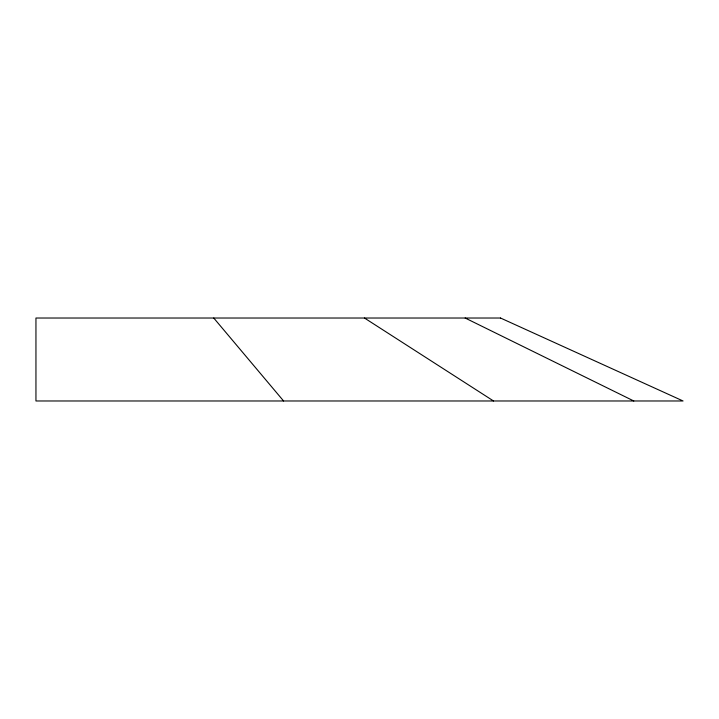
<?xml version="1.0" encoding="UTF-8"?>
<svg xmlns="http://www.w3.org/2000/svg" width="719" height="719" viewBox="0 0 719 719"><rect width="100%" height="100%" fill="white"/><g stroke="black" fill="none" stroke-linecap="round" stroke-linejoin="round"><path stroke-width="1.08" d="M465.166 318.023L633.79 400.977M364.461 318.023L493.522 400.977M213.741 318.023L283.583 400.977M500.532 318.023L35.95 318.023L35.95 400.977L683.05 400.977L500.532 318.023"/></g></svg>
